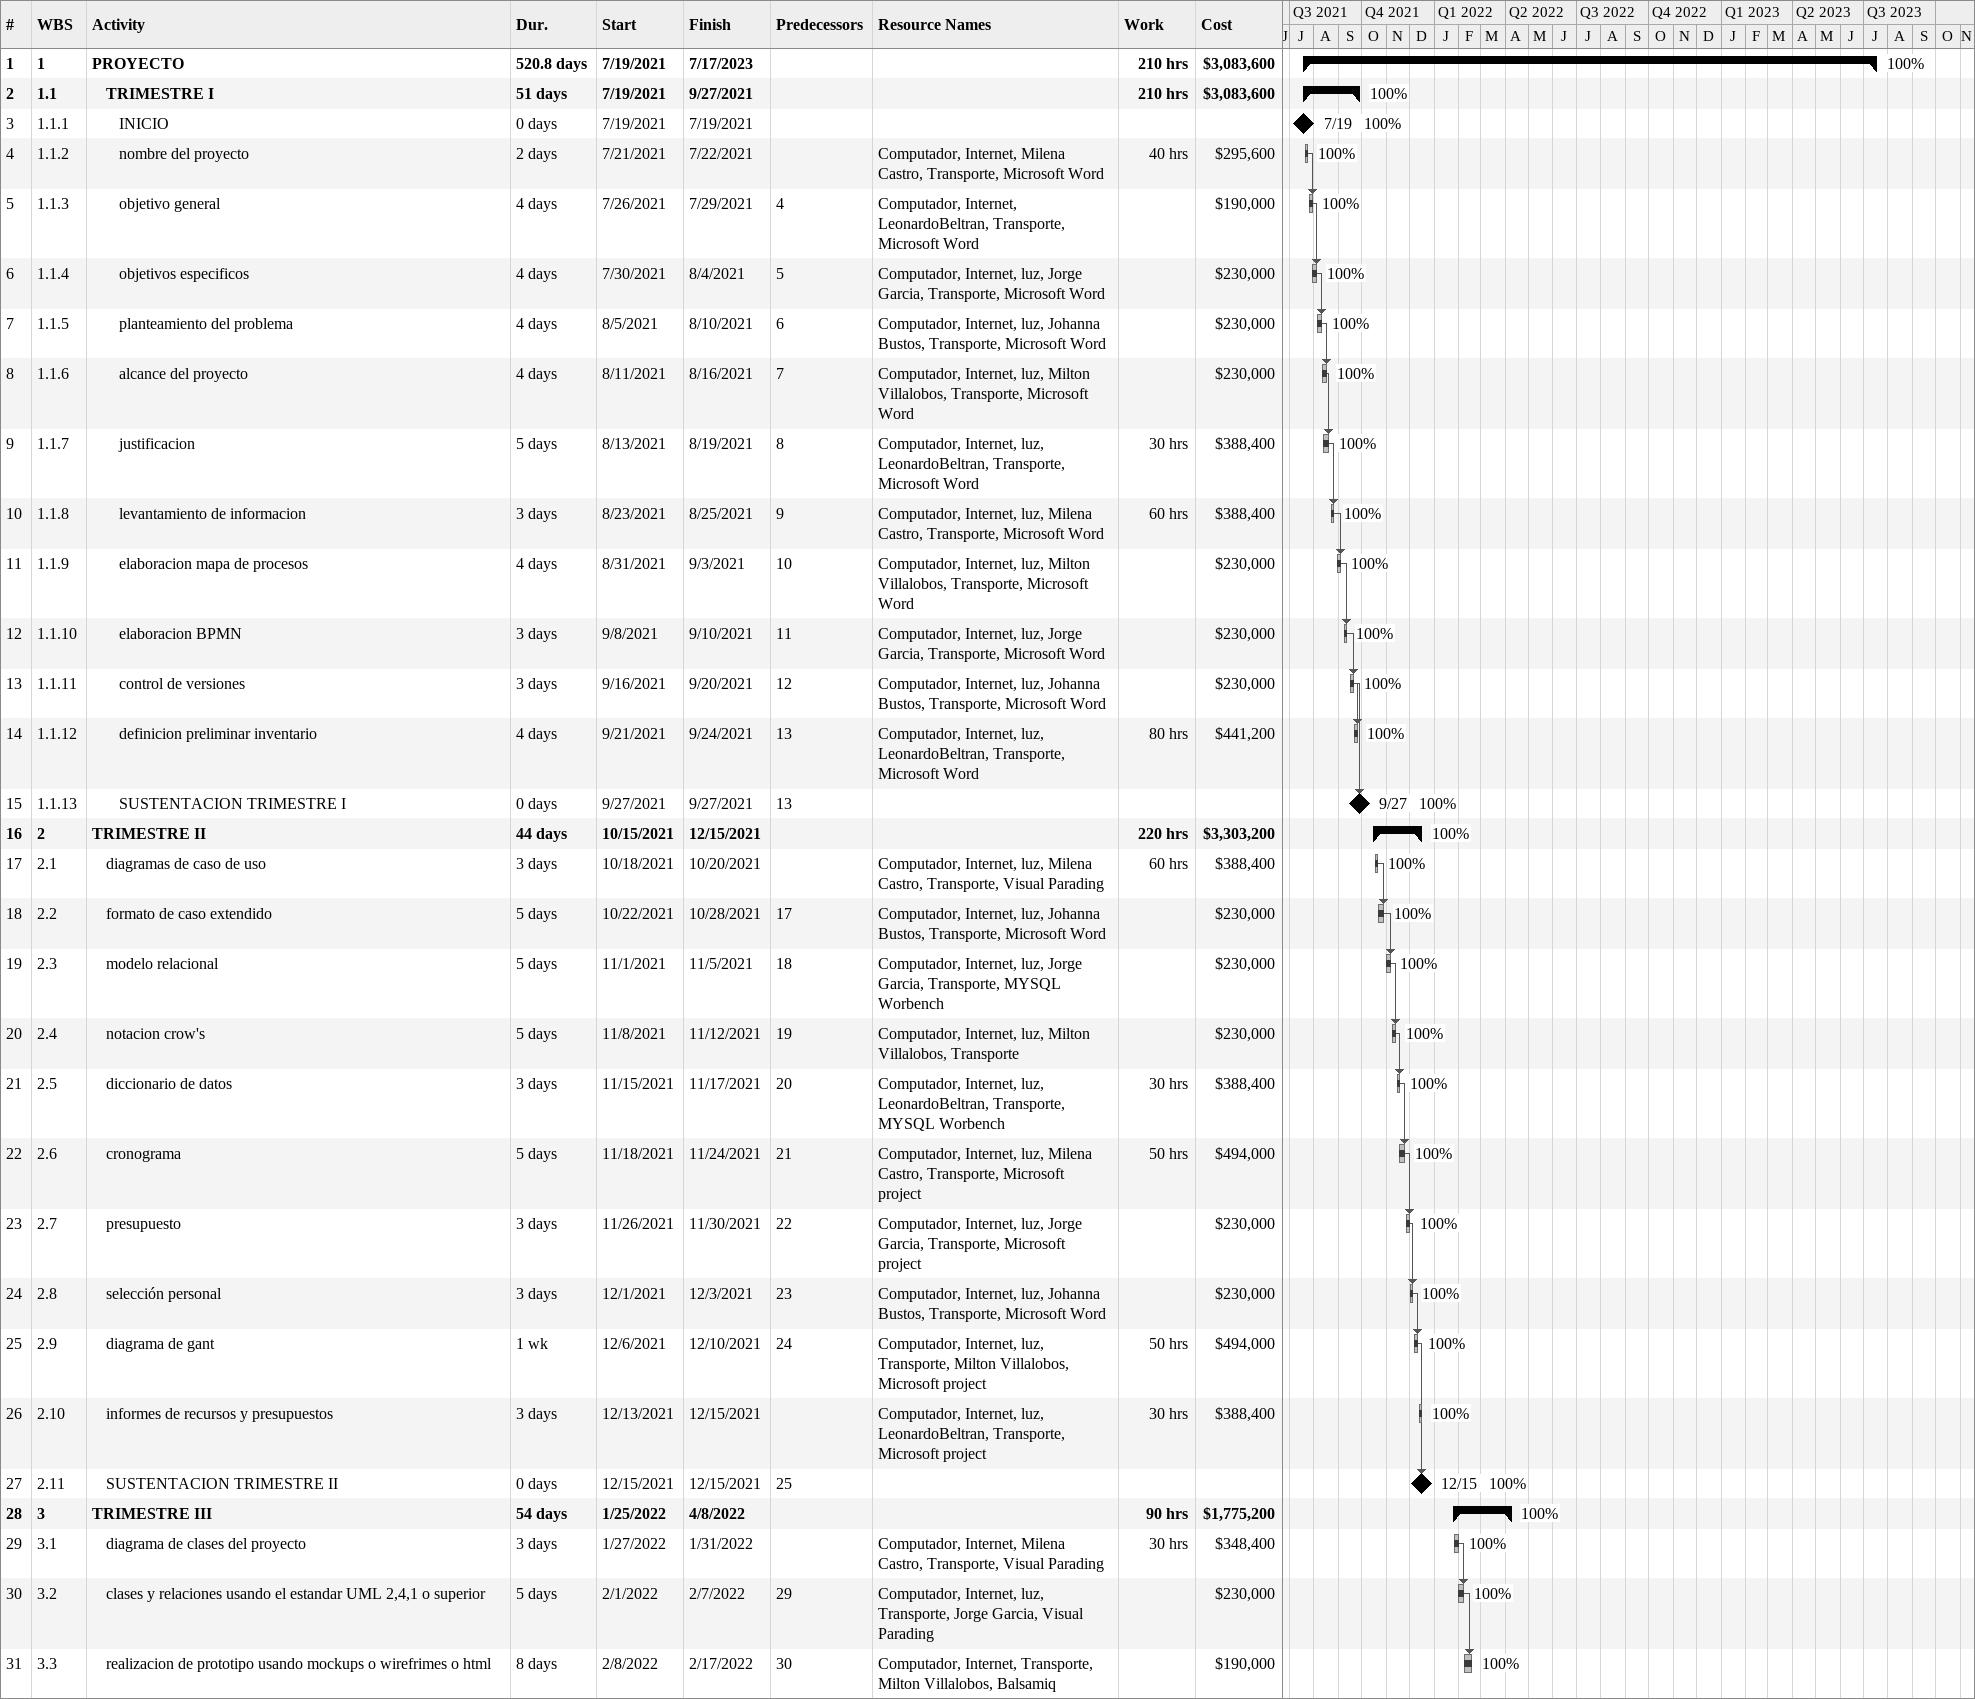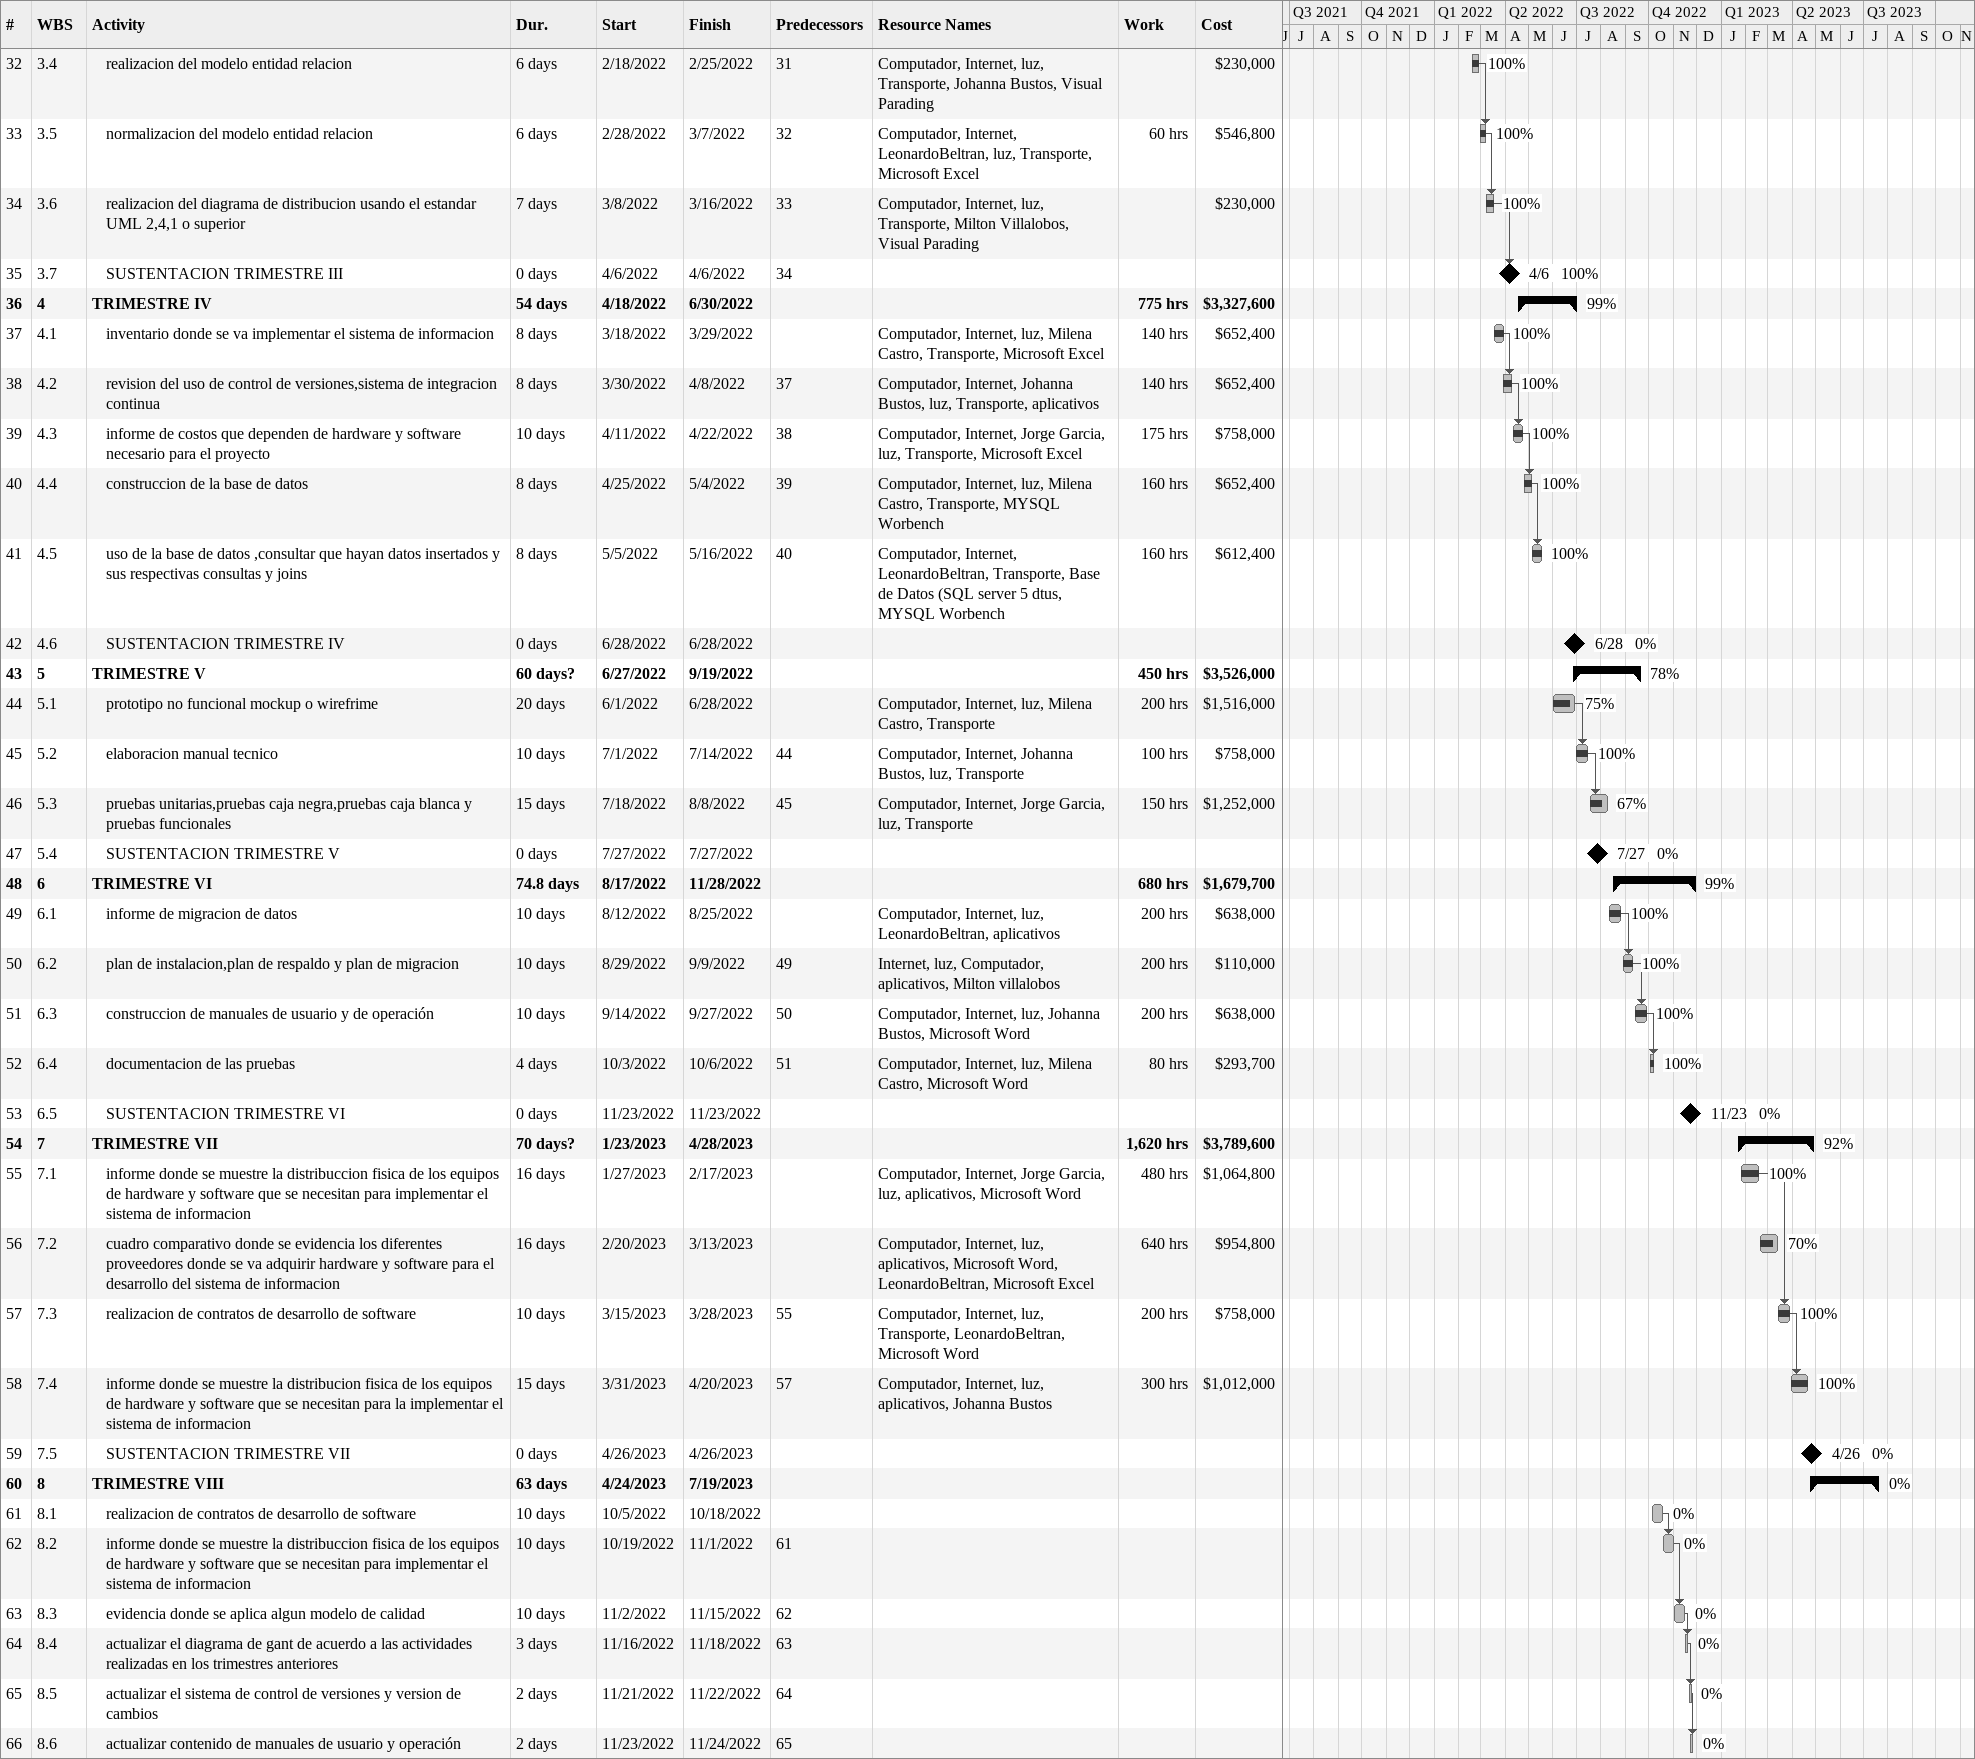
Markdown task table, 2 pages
| ID | WBS | Task | Duration | Start | Finish | Predecessors | Resources | % complete | Work (h) | Cost ($) |
|---|---|---|---|---|---|---|---|---|---|---|
| 1 | 1 | **PROYECTO** | 520.8d | 2021-07-19 | 2023-07-17 |  |  | 100 | 210 | 3083600 |
| 2 | 1.1 | **TRIMESTRE I** | 51d | 2021-07-19 | 2021-09-27 |  |  | 100 | 210 | 3083600 |
| 3 | 1.1.1 | INICIO | 0d | 2021-07-19 | 2021-07-19 |  |  | 100 |  |  |
| 4 | 1.1.2 | nombre del proyecto | 2d | 2021-07-21 | 2021-07-22 |  | Computador, Internet, Milena Castro, Transporte, Microsoft Word | 100 | 40 | 295600 |
| 5 | 1.1.3 | objetivo general | 4d | 2021-07-26 | 2021-07-29 | 4 | Computador, Internet, LeonardoBeltran, Transporte, Microsoft Word | 100 |  | 190000 |
| 6 | 1.1.4 | objetivos especificos | 4d | 2021-07-30 | 2021-08-04 | 5 | Computador, Internet, luz, Jorge Garcia, Transporte, Microsoft Word | 100 |  | 230000 |
| 7 | 1.1.5 | planteamiento del problema | 4d | 2021-08-05 | 2021-08-10 | 6 | Computador, Internet, luz, Johanna Bustos, Transporte, Microsoft Word | 100 |  | 230000 |
| 8 | 1.1.6 | alcance del proyecto | 4d | 2021-08-11 | 2021-08-16 | 7 | Computador, Internet, luz, Milton Villalobos, Transporte, Microsoft Word | 100 |  | 230000 |
| 9 | 1.1.7 | justificacion | 5d | 2021-08-13 | 2021-08-19 | 8 | Computador, Internet, luz, LeonardoBeltran, Transporte, Microsoft Word | 100 | 30 | 388400 |
| 10 | 1.1.8 | levantamiento de informacion | 3d | 2021-08-23 | 2021-08-25 | 9 | Computador, Internet, luz, Milena Castro, Transporte, Microsoft Word | 100 | 60 | 388400 |
| 11 | 1.1.9 | elaboracion mapa de procesos | 4d | 2021-08-31 | 2021-09-03 | 10 | Computador, Internet, luz, Milton Villalobos, Transporte, Microsoft Word | 100 |  | 230000 |
| 12 | 1.1.10 | elaboracion BPMN | 3d | 2021-09-08 | 2021-09-10 | 11 | Computador, Internet, luz, Jorge Garcia, Transporte, Microsoft Word | 100 |  | 230000 |
| 13 | 1.1.11 | control de versiones | 3d | 2021-09-16 | 2021-09-20 | 12 | Computador, Internet, luz, Johanna Bustos, Transporte, Microsoft Word | 100 |  | 230000 |
| 14 | 1.1.12 | definicion preliminar inventario | 4d | 2021-09-21 | 2021-09-24 | 13 | Computador, Internet, luz, LeonardoBeltran, Transporte, Microsoft Word | 100 | 80 | 441200 |
| 15 | 1.1.13 | SUSTENTACION TRIMESTRE I | 0d | 2021-09-27 | 2021-09-27 | 13 |  | 100 |  |  |
| 16 | 2 | **TRIMESTRE II** | 44d | 2021-10-15 | 2021-12-15 |  |  | 100 | 220 | 3303200 |
| 17 | 2.1 | diagramas de caso de uso | 3d | 2021-10-18 | 2021-10-20 |  | Computador, Internet, luz, Milena Castro, Transporte, Visual Parading | 100 | 60 | 388400 |
| 18 | 2.2 | formato de caso extendido | 5d | 2021-10-22 | 2021-10-28 | 17 | Computador, Internet, luz, Johanna Bustos, Transporte, Microsoft Word | 100 |  | 230000 |
| 19 | 2.3 | modelo relacional | 5d | 2021-11-01 | 2021-11-05 | 18 | Computador, Internet, luz, Jorge Garcia, Transporte, MYSQL Worbench | 100 |  | 230000 |
| 20 | 2.4 | notacion crow's | 5d | 2021-11-08 | 2021-11-12 | 19 | Computador, Internet, luz, Milton Villalobos, Transporte | 100 |  | 230000 |
| 21 | 2.5 | diccionario de datos | 3d | 2021-11-15 | 2021-11-17 | 20 | Computador, Internet, luz, LeonardoBeltran, Transporte, MYSQL Worbench | 100 | 30 | 388400 |
| 22 | 2.6 | cronograma | 5d | 2021-11-18 | 2021-11-24 | 21 | Computador, Internet, luz, Milena Castro, Transporte, Microsoft project | 100 | 50 | 494000 |
| 23 | 2.7 | presupuesto | 3d | 2021-11-26 | 2021-11-30 | 22 | Computador, Internet, luz, Jorge Garcia, Transporte, Microsoft project | 100 |  | 230000 |
| 24 | 2.8 | selección personal | 3d | 2021-12-01 | 2021-12-03 | 23 | Computador, Internet, luz, Johanna Bustos, Transporte, Microsoft Word | 100 |  | 230000 |
| 25 | 2.9 | diagrama de gant | 1w | 2021-12-06 | 2021-12-10 | 24 | Computador, Internet, luz, Transporte, Milton Villalobos, Microsoft project | 100 | 50 | 494000 |
| 26 | 2.10 | informes de recursos y presupuestos | 3d | 2021-12-13 | 2021-12-15 |  | Computador, Internet, luz, LeonardoBeltran, Transporte, Microsoft project | 100 | 30 | 388400 |
| 27 | 2.11 | SUSTENTACION TRIMESTRE II | 0d | 2021-12-15 | 2021-12-15 | 25 |  | 100 |  |  |
| 28 | 3 | **TRIMESTRE III** | 54d | 2022-01-25 | 2022-04-08 |  |  | 100 | 90 | 1775200 |
| 29 | 3.1 | diagrama de clases del proyecto | 3d | 2022-01-27 | 2022-01-31 |  | Computador, Internet, Milena Castro, Transporte, Visual Parading | 100 | 30 | 348400 |
| 30 | 3.2 | clases y relaciones usando el estandar UML 2,4,1 o superior | 5d | 2022-02-01 | 2022-02-07 | 29 | Computador, Internet, luz, Transporte, Jorge Garcia, Visual Parading | 100 |  | 230000 |
| 31 | 3.3 | realizacion de prototipo usando mockups o wirefrimes o html | 8d | 2022-02-08 | 2022-02-17 | 30 | Computador, Internet, Transporte, Milton Villalobos, Balsamiq | 100 |  | 190000 |
| 32 | 3.4 | realizacion del modelo entidad relacion | 6d | 2022-02-18 | 2022-02-25 | 31 | Computador, Internet, luz, Transporte, Johanna Bustos, Visual Parading | 100 |  | 230000 |
| 33 | 3.5 | normalizacion del modelo entidad relacion | 6d | 2022-02-28 | 2022-03-07 | 32 | Computador, Internet, LeonardoBeltran, luz, Transporte, Microsoft Excel | 100 | 60 | 546800 |
| 34 | 3.6 | realizacion del diagrama de distribucion usando el estandar UML 2,4,1 o superior | 7d | 2022-03-08 | 2022-03-16 | 33 | Computador, Internet, luz, Transporte, Milton Villalobos, Visual Parading | 100 |  | 230000 |
| 35 | 3.7 | SUSTENTACION TRIMESTRE III | 0d | 2022-04-06 | 2022-04-06 | 34 |  | 100 |  |  |
| 36 | 4 | **TRIMESTRE IV** | 54d | 2022-04-18 | 2022-06-30 |  |  | 99 | 775 | 3327600 |
| 37 | 4.1 | inventario donde se va implementar el sistema de informacion | 8d | 2022-03-18 | 2022-03-29 |  | Computador, Internet, luz, Milena Castro, Transporte, Microsoft Excel | 100 | 140 | 652400 |
| 38 | 4.2 | revision del uso de control de versiones,sistema de integracion continua | 8d | 2022-03-30 | 2022-04-08 | 37 | Computador, Internet, Johanna Bustos, luz, Transporte, aplicativos | 100 | 140 | 652400 |
| 39 | 4.3 | informe de costos que dependen de hardware y software necesario para el proyecto | 10d | 2022-04-11 | 2022-04-22 | 38 | Computador, Internet, Jorge Garcia, luz, Transporte, Microsoft Excel | 100 | 175 | 758000 |
| 40 | 4.4 | construccion de la base de datos | 8d | 2022-04-25 | 2022-05-04 | 39 | Computador, Internet, luz, Milena Castro, Transporte, MYSQL Worbench | 100 | 160 | 652400 |
| 41 | 4.5 | uso de la base de datos ,consultar que hayan datos insertados y sus respectivas consultas y joins | 8d | 2022-05-05 | 2022-05-16 | 40 | Computador, Internet, LeonardoBeltran, Transporte, Base de Datos (SQL server 5 dtus, MYSQL Worbench | 100 | 160 | 612400 |
| 42 | 4.6 | SUSTENTACION TRIMESTRE IV | 0d | 2022-06-28 | 2022-06-28 |  |  | 0 |  |  |
| 43 | 5 | **TRIMESTRE V** | 60d? | 2022-06-27 | 2022-09-19 |  |  | 78 | 450 | 3526000 |
| 44 | 5.1 | prototipo no funcional mockup o wirefrime | 20d | 2022-06-01 | 2022-06-28 |  | Computador, Internet, luz, Milena Castro, Transporte | 75 | 200 | 1516000 |
| 45 | 5.2 | elaboracion manual tecnico | 10d | 2022-07-01 | 2022-07-14 | 44 | Computador, Internet, Johanna Bustos, luz, Transporte | 100 | 100 | 758000 |
| 46 | 5.3 | pruebas unitarias,pruebas caja negra,pruebas caja blanca y pruebas funcionales | 15d | 2022-07-18 | 2022-08-08 | 45 | Computador, Internet, Jorge Garcia, luz, Transporte | 67 | 150 | 1252000 |
| 47 | 5.4 | SUSTENTACION TRIMESTRE V | 0d | 2022-07-27 | 2022-07-27 |  |  | 0 |  |  |
| 48 | 6 | **TRIMESTRE VI** | 74.8d | 2022-08-17 | 2022-11-28 |  |  | 99 | 680 | 1679700 |
| 49 | 6.1 | informe de migracion de datos | 10d | 2022-08-12 | 2022-08-25 |  | Computador, Internet, luz, LeonardoBeltran, aplicativos | 100 | 200 | 638000 |
| 50 | 6.2 | plan de instalacion,plan de respaldo y plan de migracion | 10d | 2022-08-29 | 2022-09-09 | 49 | Internet, luz, Computador, aplicativos, Milton villalobos | 100 | 200 | 110000 |
| 51 | 6.3 | construccion de manuales de usuario y de operación | 10d | 2022-09-14 | 2022-09-27 | 50 | Computador, Internet, luz, Johanna Bustos, Microsoft Word | 100 | 200 | 638000 |
| 52 | 6.4 | documentacion de las pruebas | 4d | 2022-10-03 | 2022-10-06 | 51 | Computador, Internet, luz, Milena Castro, Microsoft Word | 100 | 80 | 293700 |
| 53 | 6.5 | SUSTENTACION TRIMESTRE VI | 0d | 2022-11-23 | 2022-11-23 |  |  | 0 |  |  |
| 54 | 7 | **TRIMESTRE VII** | 70d? | 2023-01-23 | 2023-04-28 |  |  | 92 | 1620 | 3789600 |
| 55 | 7.1 | informe donde se muestre la distribuccion fisica de los equipos de hardware y software que se necesitan para implementar el sistema de informacion | 16d | 2023-01-27 | 2023-02-17 |  | Computador, Internet, Jorge Garcia, luz, aplicativos, Microsoft Word | 100 | 480 | 1064800 |
| 56 | 7.2 | cuadro comparativo donde se evidencia los diferentes proveedores donde se va adquirir hardware y software para el desarrollo del sistema de informacion | 16d | 2023-02-20 | 2023-03-13 |  | Computador, Internet, luz, aplicativos, Microsoft Word, LeonardoBeltran, Microsoft Excel | 70 | 640 | 954800 |
| 57 | 7.3 | realizacion de contratos de desarrollo de software | 10d | 2023-03-15 | 2023-03-28 | 55 | Computador, Internet, luz, Transporte, LeonardoBeltran, Microsoft Word | 100 | 200 | 758000 |
| 58 | 7.4 | informe donde se muestre la distribucion fisica de los equipos de hardware y software que se necesitan para la implementar el sistema de informacion | 15d | 2023-03-31 | 2023-04-20 | 57 | Computador, Internet, luz, aplicativos, Johanna Bustos | 100 | 300 | 1012000 |
| 59 | 7.5 | SUSTENTACION TRIMESTRE VII | 0d | 2023-04-26 | 2023-04-26 |  |  | 0 |  |  |
| 60 | 8 | **TRIMESTRE VIII** | 63d | 2023-04-24 | 2023-07-19 |  |  | 0 |  |  |
| 61 | 8.1 | realizacion de contratos de desarrollo de software | 10d | 2022-10-05 | 2022-10-18 |  |  | 0 |  |  |
| 62 | 8.2 | informe donde se muestre la distribuccion fisica de los equipos de hardware y software que se necesitan para implementar el sistema de informacion | 10d | 2022-10-19 | 2022-11-01 | 61 |  | 0 |  |  |
| 63 | 8.3 | evidencia donde se aplica algun modelo de calidad | 10d | 2022-11-02 | 2022-11-15 | 62 |  | 0 |  |  |
| 64 | 8.4 | actualizar el diagrama de gant de acuerdo a las actividades realizadas en los trimestres anteriores | 3d | 2022-11-16 | 2022-11-18 | 63 |  | 0 |  |  |
| 65 | 8.5 | actualizar el sistema de control de versiones y version de cambios | 2d | 2022-11-21 | 2022-11-22 | 64 |  | 0 |  |  |
| 66 | 8.6 | actualizar contenido de manuales de usuario y operación | 2d | 2022-11-23 | 2022-11-24 | 65 |  | 0 |  |  |
